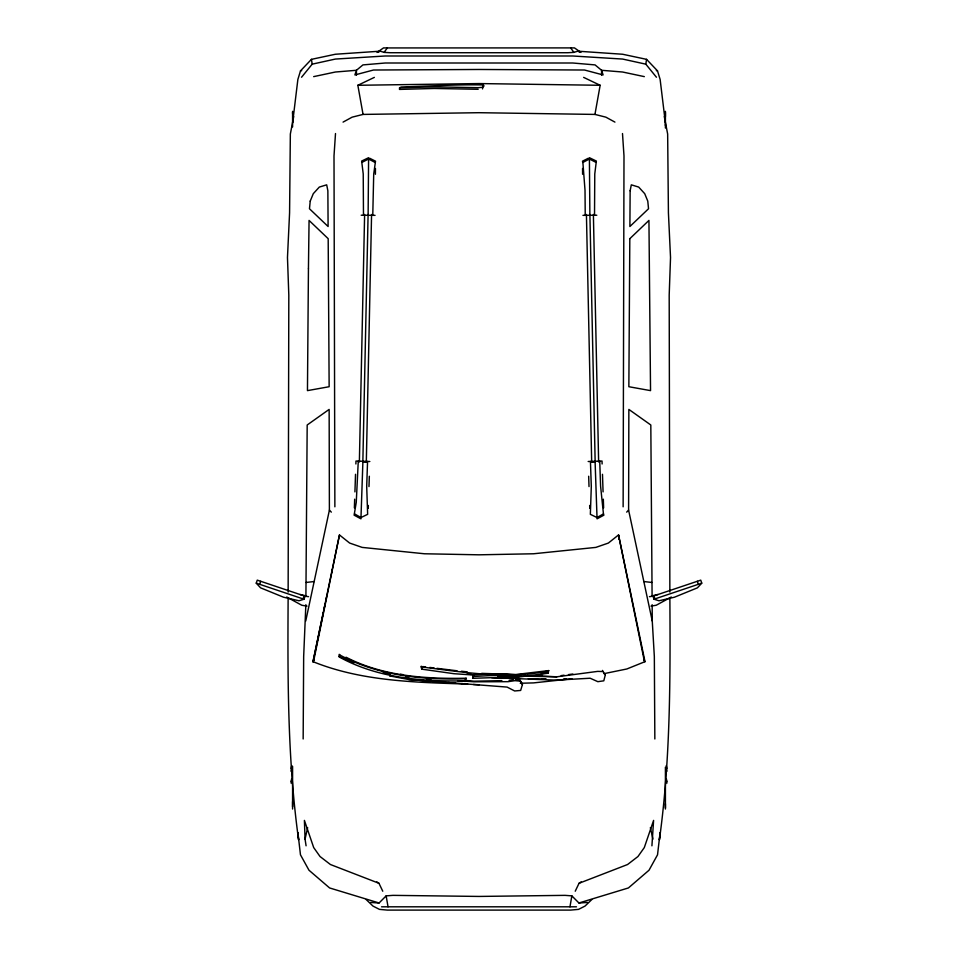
<?xml version="1.0" encoding="UTF-8"?>
<svg xmlns="http://www.w3.org/2000/svg" width="958" height="958" viewBox="0 0 958 958"><rect width="100%" height="100%" fill="white"/><g stroke="black" fill="none" stroke-linecap="round" stroke-linejoin="round"><path stroke-width="1.44" d="M292.585 806.875L292.585 801.606M292.585 113.511L292.585 111.356M665.415 807.989L665.415 803.774M665.415 128.025L665.415 123.81M665.415 116.613L665.415 112.397M288.13 598.043C287.616 678.707 287.52 759.886 298.609 839.903L297.914 832.73L300.465 854.799L308.979 870.223L329.588 887.946L379.069 902.987L386.146 895.862L392.984 895.359L479 896.437L565.016 895.359L571.854 895.862L578.931 902.987L587.517 902.448M288.142 592.08L288.813 295.172L287.472 257.546L289.579 212.832L290.346 134.012L293.711 116.553M654.841 738.977L654.338 656.553L652.266 621.035L628.604 510.123L628.855 409.413L650.817 424.993L652.087 595.816M303.159 738.977L303.662 656.553L305.853 604.714M305.913 595.816L307.183 424.993L329.145 409.413L329.396 510.123L305.734 621.035M363.477 215.251L363.226 173.949L361.645 161.064L368.602 157.699L368.123 215.287M372.77 215.322L373.716 174.033L375.512 161.183L369.752 158.286M375.404 174.272L375.452 168.464M359.37 462.007L364.615 214.412M368.1 214.448L362.843 462.127L366.315 462.247L371.572 214.472M354.376 507.896L354.676 499.178M354.927 491.909L355.526 474.306M355.885 463.983L355.981 461.038L369.836 461.505M358.268 461.109L356.256 502.363L354.125 515.164L360.938 518.829L362.914 461.277M367.561 461.433L366.698 486.484L367.644 514.338L360.986 517.548L354.556 513.895M368.231 508.375L368.339 505.465M368.986 486.568L369.333 476.246M651.919 845.818L653.595 820.395L644.303 847.579L637.968 856.524L627.562 864.523L579.039 883.288L575.231 891.227M399.546 87.813L434.381 86.855L478.234 87.681L482.628 87.31L483.886 86.04L483.407 84.963C456.439 84.352 428.489 86.16 401.234 87.01L399.546 87.813L399.474 89.417L434.309 88.459L478.174 89.286M482.569 88.914L482.628 87.31M483.335 86.567L483.407 84.963M421.771 669.163L421.257 666.373L421.771 669.163L453.924 673.702L474.294 675.079M547.904 673.258L548.635 670.588L547.904 673.258L515.464 677.45L497.765 676.492M519.535 678.48L491.67 677.677L472.653 678.312L473.108 674.875L491.765 673.833L521.344 674.911M472.653 678.312L473.108 674.875M589.877 215.287L589.398 157.699L596.355 161.064L594.774 173.949L594.523 215.251M292.657 122.48L297.866 79.466L300.501 70.856L311.446 59.348L335.372 54.247L380.29 51.181L384.086 52.379L390.193 52.726L567.807 52.726L573.914 52.379L577.71 51.181L622.628 54.247L646.554 59.348L657.499 70.856L660.134 79.466L665.343 122.48M339 656.505L339.24 654.35L339.839 655.009C378.051 675.689 422.706 680.18 465.516 678.695L466.139 678.228L465.265 680.851C422.466 681.713 377.775 678.18 339.587 657.164L339 656.505L353.885 662.792M339.587 657.164L339.839 655.009M465.265 680.851L465.516 678.695M656.446 77.239L645.812 64.162L646.554 59.348M381.547 906.807L569.962 906.807L571.854 895.862M335.504 133.545L334.007 155.914L334.869 506.818M343.072 122.109L352.125 117.163L363.058 114.421L479 112.697L594.942 114.421L600.151 85.286L583.638 77.382M291.1 783.153L291.627 780.303M291.1 781.632L291.651 778.77M520.661 681.126L522.445 684.539L520.649 690.443L514.65 690.969L507.105 687.09L408.779 679.521L389.942 675.953L390.253 674.36M389.942 675.953L390.301 674.145M643.608 659.332L645.033 661.858L618.533 534.947L608.354 543.066L595.84 547.401L533.546 553.772L479 554.814L424.454 553.772L362.16 547.401L349.646 543.066L339.467 534.947L313.494 661.858C361.92 681.354 415.652 682.371 467.205 684.072M291.1 771.274L291.675 768.484M314.392 659.332L312.967 661.858L339.467 534.947M312.967 661.858L317.553 639.956M318.164 637.034L323.373 612.222M323.984 609.3L325.205 603.468M325.816 600.546L326.427 597.624M331.636 572.812L332.246 569.89M291.1 768.484L291.735 765.586M306.081 845.818L305.063 839.124L307.638 827.616M604.761 673.702L605.336 674.827L603.791 680.815L597.852 681.677L590.152 678.228L556.239 680.132L491.67 677.677M305.123 596.223L303.997 599.217L299.028 600.774L283.568 597.217L260.576 587.841L256.241 583.159L257.259 580.141L305.123 596.223L308.584 596.678M259.654 584.308L260.672 581.278M303.039 598.894L304.057 595.864M384.086 52.379L387.319 47.936L574.477 47.9L580.955 52.45M301.554 77.239L312.188 64.162L335.372 59.061L385.248 55.995L572.752 55.995L622.628 59.061L645.812 64.162M652.985 596.187L700.741 580.141L701.759 583.159L697.424 587.841L674.432 597.217L658.972 600.774L654.003 599.217L652.985 596.187L649.416 596.678M626.664 512.135L628.604 510.123M591.769 899.598L585.027 906.076L578.572 909.37L570.621 910.1L387.379 910.1L379.428 909.37L372.973 906.076L366.231 899.598M377.045 52.45L383.523 47.9L387.319 47.936M579.039 883.288L581.159 881.911M599.732 461.109L600.594 486.173L603.444 513.895L597.014 517.548L590.356 514.338L591.302 486.484L590.439 461.433M671.295 597.014L656.23 605.24L650.985 606.127M585.23 215.322L585.015 190.259L582.883 162.465L589.409 158.992L595.972 162.357M362.028 162.357L368.591 158.992L375.117 162.465M588.248 158.286L582.488 161.183L582.883 162.465M378.123 52.235L380.29 51.181M363.058 114.421L357.849 85.286L374.362 77.382M653.895 599.253L701.759 583.159M578.931 902.987L628.412 887.946L649.021 870.223L657.535 854.799L660.086 832.73L659.391 839.903C670.48 759.886 670.384 678.707 669.87 598.043M652.53 595.744L658.026 594.487M313.673 76.628L335.372 72.018L356.424 70.293L362.95 64.904L385.248 63L572.752 63L595.05 64.904L601.576 70.293L603.109 74.94L584.512 70.018L479 69.479L373.488 70.018L354.891 74.94L356.424 70.293L356.424 75.287M603.911 673.666L626.831 668.983L644.506 661.858L618.533 534.947L619.012 539.39M300.501 70.856L301.662 70.653M509.105 680.336L513.237 679.737M548.036 671.103C506.327 679.497 463.588 672.193 421.891 667.008M561.184 675.606L564.106 675.21M568.465 674.612L572.836 674.025M541.33 673.666L548.503 672.755M548.635 670.588L515.655 674.54L481.694 673.366M472.965 676.492L491.622 675.51L556.837 676.803L597.72 671.378L603.049 671.546L605.336 674.827M306.021 582.464L314.152 581.542M571.95 678.767L533.546 682.898L520.278 683.258M563.46 678.994L566.37 678.791M588.164 461.505L602.019 461.038L602.115 463.983M501.872 680.647L474.114 681.198L465.253 680.455M357.849 85.286L479 83.562L600.151 85.286M582.943 215.346L596.81 215.227M569.962 906.807L576.453 906.807M361.19 215.227L375.057 215.346M466.139 678.228C425.292 679.042 382.972 676.24 346.006 657.212M528.337 678.731L545.94 679.234M536.121 675.45L542.036 675.665M473.384 684.491L479.18 684.742M491.765 673.833L516.913 674.983M527.259 675.462L556.837 676.803M541.581 678.719L545.964 678.959M370.483 902.448L379.069 902.987M457.685 680.683L473.982 681.797L508.063 681.677L514.961 680.671L520.278 681.138L522.445 684.539M408.779 679.521L433.734 681.437M436.668 681.665L445.482 682.347M448.416 682.563L455.757 683.138M461.636 683.581L467.504 684.036M515.943 679.653L519.943 680L520.278 681.138M426.897 679.773L431.351 680.204M464.606 683.581L467.54 683.88M457.05 670.78L436.992 668.337M461.397 671.235L467.193 671.845M467.061 674.001L471.42 674.456M643.848 581.542L651.979 582.464M422.694 666.552L425.556 666.912M429.843 667.439L434.13 667.977M307.015 606.127L301.77 605.24L286.705 597.014M656.338 70.653L657.499 70.856M400.564 674.24L403.414 674.719M405.952 676.863L408.791 677.354M644.327 76.628L622.628 72.018L601.576 70.293L601.576 75.287M299.974 594.487L305.47 595.744M382.984 672.911L390.169 674.588M594.942 114.421L605.875 117.163L614.928 122.109M256.241 583.159L304.105 599.253M382.769 891.227L378.961 883.288L330.438 864.523L320.032 856.524L313.697 847.579L304.404 820.395L305.063 839.124M577.71 51.181L579.877 52.235M376.841 881.911L378.961 883.288M329.396 510.123L331.336 512.135M570.681 47.936L573.914 52.379M602.474 670.42L603.049 671.546M603.444 513.895L603.875 515.164L597.062 518.829L595.086 461.277M697.328 581.278L698.346 584.308M653.943 595.864L654.961 598.894M650.362 827.616L652.937 839.124M666.265 765.586L666.9 768.484M666.325 768.484L666.9 771.274M664.289 116.553L667.654 134.012L668.421 212.832L670.528 257.546L669.187 295.172L669.858 592.08M666.349 778.77L666.9 781.632M666.373 780.303L666.9 783.153M622.496 133.545L623.993 155.914L623.131 506.818M386.146 895.862L388.038 906.807M311.446 59.348L312.188 64.162M602.474 474.306L603.073 491.909M603.324 499.178L603.624 507.896M588.667 476.246L589.014 486.568M589.661 505.465L589.769 508.375M593.385 214.412L598.63 462.007M589.9 214.448L595.158 462.127L591.685 462.247L586.428 214.472M652.147 604.714L652.266 621.035M582.548 168.464L582.596 174.272M665.415 111.356L665.415 125.582M665.415 767.166L665.415 809.031M292.585 112.397L292.585 126.947M292.585 766.364L292.585 809.031M629.813 238.686L628.855 386.721L650.542 390.625L648.937 220.424L629.813 238.686M630.136 190.762L629.897 226.507L648.53 208.76L647.776 201.108L644.71 193.672L638.687 187.073L631.31 184.834L630.136 190.762M308.44 268.767L307.458 390.625L329.145 386.721L328.187 238.686L309.063 220.424L308.44 268.767M310.224 201.108L309.47 208.76L328.103 226.507L327.864 190.762L326.69 184.834L319.313 187.073L313.29 193.672L310.224 201.108"/></g></svg>
